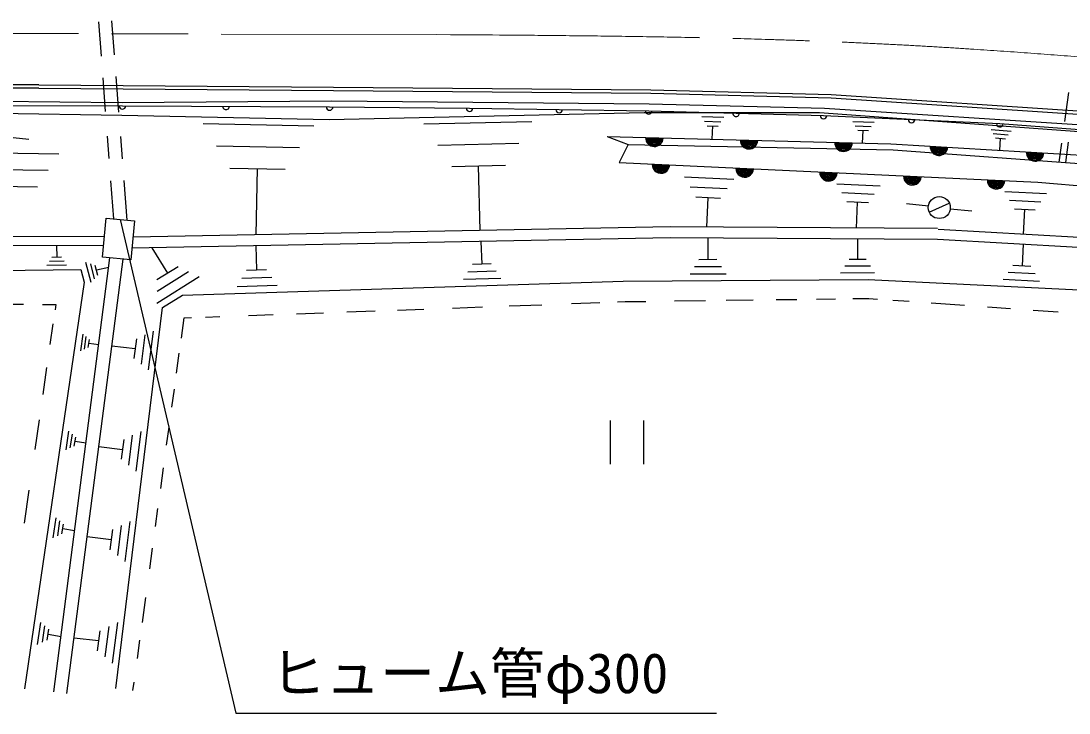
# Model space of a CAD drawing. Units: millimetres, scale not verified. Extents: x 40000 to 680000, y 20000 to 380000.
# Drawn here: x 377952 to 425734, y 264319 to 295871 of the extents above; entities that cross this region are included whole.
import ezdxf
from ezdxf.enums import TextEntityAlignment as Align

# ---------------------------------------------------------------- set-up
doc = ezdxf.new("R2010")
doc.units = ezdxf.units.MM
doc.header["$LTSCALE"] = 1000
doc.linetypes.add('CHAIN', pattern=[18.5, 12, -1.5, 3.5, -1.5])
for name, color, linetype, lineweight in [('M-BGD', 7, 'Continuous', 25), ('M-BMK', 2, 'CHAIN', 13), ('M-STR-STR3', 7, 'Continuous', 25)]:
    doc.layers.add(name, color=color, linetype=linetype, lineweight=lineweight)
doc.styles.add('ＭＳ ゴシック', font='')
doc.styles.get('ＭＳ ゴシック').set_extended_font_data('MS Gothic')

msp = doc.modelspace()

# ---------------------------------------------------------------- linework, layer by layer
at = {"layer": 'M-BGD'}
for p, q in [((381619, 294273), (381500, 295832)), ((382216, 294327), (382099, 295871)), ((378764, 292963), (357301, 292929)), ((378765, 292963), (392208, 292858)), ((381811, 291744), (381694, 293284)), ((382414, 291715), (382291, 293343)), ((378764, 292813), (357302, 292779)), ((378764, 292813), (392206, 292708)), ((392206, 292708), (406668, 292580)), ((392208, 292858), (406671, 292730)), ((406668, 292580), (414883, 292363)), ((406671, 292730), (414890, 292513)), ((414890, 292513), (430953, 291446)), ((425706, 292606), (425525, 291286)), ((362562, 292068), (382576, 292004)), ((366213, 292323), (382571, 292156)), ((382571, 292156), (392132, 292227)), ((382576, 292004), (392026, 291949)), ((392026, 291949), (398408, 291898)), ((392132, 292227), (406589, 292093)), ((406589, 292093), (414584, 291888)), ((414883, 292363), (430941, 291297)), ((364859, 291851), (382554, 291578)), ((382554, 291578), (392007, 291385)), ((392007, 291385), (406367, 291704)), ((398408, 291898), (406570, 291769)), ((406367, 291704), (414353, 291696)), ((406570, 291769), (414542, 291560)), ((408992, 291508), (409994, 291479)), ((414353, 291696), (430885, 290484)), ((414542, 291560), (422576, 291192)), ((414584, 291888), (430920, 290841)), ((386255, 291200), (391300, 291096)), ((396315, 291177), (401238, 291293)), ((409119, 291302), (409865, 291278)), ((409236, 291092), (409737, 291077)), ((409469, 290483), (409491, 291086)), ((415876, 291295), (416850, 291254)), ((415990, 291094), (416718, 291062)), ((422576, 291192), (430939, 290567)), ((377316, 290594), (378309, 290481)), ((381973, 289606), (381896, 290623)), ((382577, 289579), (382498, 290610)), ((404674, 290600), (417611, 290267)), ((404674, 290600), (405633, 290232)), ((416103, 290893), (416585, 290870)), ((416318, 290298), (416349, 290883)), ((422186, 290920), (423096, 290850)), ((422282, 290733), (422965, 290680)), ((422382, 290537), (422837, 290502)), ((422571, 289975), (422609, 290519)), ((386871, 290184), (390650, 290109)), ((396950, 290213), (400646, 290299)), ((405633, 290232), (405219, 289415)), ((405633, 290232), (417714, 290002)), ((417611, 290267), (430769, 289495)), ((425390, 290303), (425271, 289438)), ((425697, 290338), (425571, 289415)), ((375873, 289879), (379679, 289817)), ((417714, 290002), (430713, 289031)), ((376341, 289114), (379194, 289070)), ((387477, 289163), (389995, 289109)), ((388674, 286115), (388738, 289143)), ((397590, 289241), (400048, 289292)), ((398885, 286315), (398817, 289271)), ((405219, 289415), (424318, 288519)), ((408205, 288767), (410448, 288665)), ((376800, 288345), (378705, 288310)), ((382182, 286846), (382050, 288589)), ((382789, 286787), (382652, 288590)), ((408466, 288314), (410150, 288233)), ((415148, 288449), (417122, 288357)), ((424318, 288519), (431689, 287917)), ((408721, 287848), (409847, 287788)), ((409225, 286474), (409284, 287818)), ((415374, 288047), (416857, 287973)), ((422800, 288091), (424699, 287998)), ((423023, 287698), (424448, 287631)), ((415605, 287635), (416592, 287589)), ((416043, 286429), (416097, 287617)), ((419321, 287422), (418328, 287541)), ((419362, 287156), (420272, 287569)), ((420314, 287313), (421309, 287213)), ((423245, 287305), (424188, 287260)), ((423663, 286143), (423715, 287287)), ((381667, 285105), (381840, 286880)), ((381840, 286880), (383134, 286753)), ((383134, 286753), (382961, 284979)), ((407549, 286487), (383061, 286007)), ((419742, 286408), (407549, 286487)), ((426191, 285997), (419764, 286357)), ((381756, 286022), (360328, 286108)), ((407552, 285987), (383012, 285506)), ((398925, 285816), (398962, 284790)), ((419739, 285908), (407552, 285987)), ((409264, 285975), (409272, 284990)), ((416083, 285930), (416097, 285003)), ((426154, 285548), (419739, 285908)), ((381717, 285622), (360327, 285708)), ((379571, 285628), (379583, 285095)), ((383913, 285524), (384635, 284369)), ((388660, 285614), (388695, 284521)), ((423637, 285692), (423591, 284705)), ((379916, 284917), (379249, 284911)), ((379802, 285096), (379354, 285090)), ((379451, 265286), (382009, 285072)), ((380046, 265209), (382606, 285013)), ((381146, 283949), (380917, 284866)), ((381304, 284109), (381133, 284800)), ((382961, 284979), (381667, 285105)), ((399388, 284797), (398532, 284770)), ((409679, 284989), (408856, 284988)), ((416482, 285002), (415703, 285000)), ((371700, 284444), (380688, 284540)), ((380030, 284738), (379135, 284727)), ((380688, 284540), (380831, 283964)), ((381463, 284268), (381341, 284729)), ((381955, 284635), (381400, 284503)), ((385116, 284664), (384154, 284074)), ((385595, 284431), (384156, 283537)), ((389152, 284531), (388233, 284498)), ((399613, 284470), (398327, 284425)), ((410098, 284333), (408455, 284323)), ((409891, 284667), (408655, 284655)), ((416871, 284388), (415317, 284375)), ((416676, 284695), (415513, 284694)), ((424195, 284342), (422958, 284406)), ((423997, 284681), (423176, 284725)), ((380831, 283964), (378113, 265429)), ((386074, 284199), (384149, 282995)), ((385316, 283377), (405404, 284006)), ((389393, 284168), (388018, 284126)), ((399833, 284131), (398121, 284079)), ((405404, 284006), (416571, 284083)), ((416571, 284083), (429140, 283463)), ((424384, 283999), (422731, 284084)), ((384407, 282804), (385316, 283377)), ((389635, 283806), (387803, 283754)), ((377205, 282963), (378066, 282956)), ((378937, 282949), (379540, 282944)), ((379540, 282944), (379505, 282708)), ((400213, 282879), (401697, 282934)), ((403055, 282984), (404338, 283031)), ((405144, 283060), (405500, 283074)), ((405500, 283074), (406438, 283086)), ((407744, 283104), (409153, 283123)), ((410099, 283135), (411331, 283152)), ((412388, 283166), (413327, 283178)), ((414223, 283190), (415093, 283202)), ((415884, 283213), (416601, 283222)), ((416601, 283222), (417008, 283194)), ((417693, 283145), (418450, 283092)), ((419455, 283020), (420967, 282913)), ((382282, 265440), (384407, 282804)), ((386369, 282369), (387017, 282393)), ((388330, 282441), (389443, 282482)), ((390521, 282522), (391740, 282567)), ((392812, 282606), (394105, 282654)), ((395113, 282691), (396314, 282735)), ((397621, 282783), (399001, 282834)), ((422010, 282840), (423062, 282765)), ((424104, 282692), (425233, 282612)), ((379412, 282064), (379274, 281114)), ((385264, 281402), (385392, 282333)), ((385392, 282333), (385723, 282345)), ((380676, 280825), (380789, 281591)), ((380849, 280904), (380928, 281478)), ((383594, 281557), (383428, 280230)), ((383977, 281731), (383758, 279962)), ((381013, 280978), (381072, 281356)), ((381496, 281099), (381047, 281169)), ((382094, 281063), (383164, 280933)), ((383216, 281374), (383102, 280488)), ((385045, 279807), (385170, 280722)), ((379123, 280069), (378944, 278837)), ((384834, 278269), (384946, 279086)), ((378778, 277686), (378582, 276338)), ((404832, 275658), (404832, 277658)), ((406332, 277658), (406332, 275658)), ((380019, 276321), (380140, 277166)), ((383416, 277160), (383196, 275347)), ((384595, 276531), (384708, 277350)), ((380201, 276403), (380297, 277040)), ((380383, 276486), (380448, 276900)), ((380917, 276618), (380418, 276700)), ((382637, 276795), (382523, 275887)), ((383025, 276982), (382862, 275623)), ((381497, 276476), (382580, 276341)), ((384325, 274562), (384454, 275504)), ((378312, 274475), (378095, 272979)), ((384085, 272816), (384198, 273637)), ((379426, 272306), (379563, 273214)), ((379626, 272397), (379723, 273078)), ((379817, 272484), (379888, 272933)), ((382517, 272875), (382350, 271503)), ((382909, 273053), (382684, 271226)), ((380400, 272628), (379857, 272711)), ((380972, 272360), (382063, 272230)), ((382121, 272684), (382010, 271766)), ((383821, 270889), (383950, 271829)), ((383486, 268452), (383643, 269593)), ((378711, 267446), (378861, 268447)), ((378930, 267545), (379039, 268297)), ((379148, 267644), (379221, 268138)), ((381545, 268074), (381426, 267152)), ((381951, 268269), (381769, 266879)), ((382352, 268451), (382117, 266598)), ((379781, 267800), (379189, 267893)), ((380374, 267751), (381488, 267619)), ((383260, 266804), (383374, 267635)), ((383060, 265347), (383112, 265727))]:
    msp.add_line(p, q, dxfattribs=at)
msp.add_circle((419817, 287363), 500, dxfattribs=at)
for centre, radius, start, end in [((382576, 292004), 150, 179.8156, 359.6691), ((387301, 291977), 150, 179.6691, 359.6691), ((392026, 291949), 150, 179.6691, 359.542), ((398408, 291898), 150, 179.542, 359.0959), ((402489, 291834), 150, 179.0959, 359.0959), ((406570, 291769), 150, 179.0959, 358.4928), ((410556, 291665), 150, 178.4928, 358.4928), ((414542, 291560), 150, 178.4928, 357.3813), ((418559, 291376), 150, 177.3813, 357.3813), ((422576, 291192), 150, 177.3813, 355.7268), ((406830, 290545), 400, 178.5238, 358.5238), ((406830, 290545), 400, 178.5238, 358.5238), ((406830, 290545), 350, 178.5238, 358.5238), ((406830, 290545), 300, 178.5238, 358.5238), ((406830, 290545), 250, 178.5238, 358.5238), ((406830, 290545), 200, 178.5238, 358.5238), ((406830, 290545), 150, 178.5238, 358.5238), ((406830, 290545), 100, 178.5238, 358.5238), ((406830, 290545), 50, 178.5238, 358.5238), ((411142, 290434), 400, 178.5238, 358.5238), ((411142, 290434), 400, 178.5238, 358.5238), ((411142, 290434), 350, 178.5238, 358.5238), ((411142, 290434), 300, 178.5238, 358.5238), ((411142, 290434), 250, 178.5238, 358.5238), ((411142, 290434), 200, 178.5238, 358.5238), ((411142, 290434), 150, 178.5238, 358.5238), ((411142, 290434), 100, 178.5238, 358.5238), ((411142, 290434), 50, 178.5238, 358.5238), ((415455, 290322), 400, 178.5238, 358.5238), ((415455, 290322), 400, 178.5238, 358.5238), ((415455, 290322), 350, 178.5238, 358.5238), ((415455, 290322), 300, 178.5238, 358.5238), ((415455, 290322), 250, 178.5238, 358.5238), ((415455, 290322), 200, 178.5238, 358.5238), ((415455, 290322), 150, 178.5238, 358.5238), ((415455, 290322), 100, 178.5238, 358.5238), ((415455, 290322), 50, 178.5238, 358.5238), ((419804, 290138), 400, 176.6422, 356.6422), ((419804, 290138), 400, 176.6422, 356.6422), ((419804, 290138), 350, 176.6422, 356.6422), ((419804, 290138), 300, 176.6422, 356.6422), ((419804, 290138), 250, 176.6422, 356.6422), ((419804, 290138), 200, 176.6422, 356.6422), ((419804, 290138), 150, 176.6422, 356.6422), ((419804, 290138), 100, 176.6422, 356.6422), ((419804, 290138), 50, 176.6422, 356.6422), ((424190, 289881), 400, 176.6422, 356.6422), ((424190, 289881), 400, 176.6422, 356.6422), ((424190, 289881), 350, 176.6422, 356.6422), ((424190, 289881), 300, 176.6422, 356.6422), ((424190, 289881), 250, 176.6422, 356.6422), ((424190, 289881), 200, 176.6422, 356.6422), ((424190, 289881), 150, 176.6422, 356.6422), ((424190, 289881), 100, 176.6422, 356.6422), ((424190, 289881), 50, 176.6422, 356.6422), ((407129, 289325), 400, 177.3162, 357.3163), ((407129, 289325), 400, 177.3162, 357.3163), ((407129, 289325), 350, 177.3162, 357.3163), ((407129, 289325), 300, 177.3162, 357.3163), ((407129, 289325), 250, 177.3162, 357.3163), ((407129, 289325), 200, 177.3162, 357.3163), ((407129, 289325), 150, 177.3162, 357.3163), ((407129, 289325), 100, 177.3162, 357.3163), ((407129, 289325), 50, 177.3162, 357.3163), ((410949, 289146), 400, 177.3162, 357.3163), ((410949, 289146), 400, 177.3162, 357.3163), ((410949, 289146), 350, 177.3162, 357.3163), ((410949, 289146), 300, 177.3162, 357.3163), ((410949, 289146), 250, 177.3162, 357.3163), ((410949, 289146), 200, 177.3162, 357.3163), ((410949, 289146), 150, 177.3162, 357.3163), ((410949, 289146), 100, 177.3162, 357.3163), ((410949, 289146), 50, 177.3162, 357.3163), ((414769, 288967), 400, 177.3162, 357.3163), ((414769, 288967), 400, 177.3162, 357.3163), ((414769, 288967), 350, 177.3162, 357.3163), ((414769, 288967), 300, 177.3162, 357.3163), ((414769, 288967), 250, 177.3162, 357.3163), ((414769, 288967), 200, 177.3162, 357.3163), ((414769, 288967), 150, 177.3162, 357.3163), ((414769, 288967), 100, 177.3162, 357.3163), ((414769, 288967), 50, 177.3162, 357.3163), ((418589, 288788), 400, 177.3162, 357.3163), ((418589, 288788), 400, 177.3162, 357.3163), ((418589, 288788), 350, 177.3162, 357.3163), ((418589, 288788), 300, 177.3162, 357.3163), ((418589, 288788), 250, 177.3162, 357.3163), ((418589, 288788), 200, 177.3162, 357.3163), ((418589, 288788), 150, 177.3162, 357.3163), ((418589, 288788), 100, 177.3162, 357.3163), ((418589, 288788), 50, 177.3162, 357.3163), ((422409, 288609), 400, 177.3162, 357.3163), ((422409, 288609), 400, 177.3162, 357.3163), ((422409, 288609), 350, 177.3162, 357.3163), ((422409, 288609), 300, 177.3162, 357.3163), ((422409, 288609), 250, 177.3162, 357.3163), ((422409, 288609), 200, 177.3162, 357.3163), ((422409, 288609), 150, 177.3162, 357.3163), ((422409, 288609), 100, 177.3162, 357.3163), ((422409, 288609), 50, 177.3162, 357.3163)]:
    msp.add_arc(centre, radius, start, end, dxfattribs=at)
at = {"layer": 'M-BMK'}
msp.add_line((368573, 295327), (396902, 295249), dxfattribs=at)
msp.add_open_spline([(396902, 295249), (403702, 295203), (410502, 295157), (417289, 294820), (423786, 294497), (430271, 293908), (436750, 293289), (441971, 292790), (447189, 292272), (452406, 291753)], degree=3, knots=[0, 0, 0, 0, 1, 1, 1, 2, 2, 2, 3, 3, 3, 3], dxfattribs=at)
at = {"layer": 'M-STR-STR3'}
for p, q in [((382473, 286818), (387746, 264319)), ((387746, 264319), (409663, 264319))]:
    msp.add_line(p, q, dxfattribs=at)

# ---------------------------------------------------------------- texts
at = {"layer": 'M-STR-STR3', "style": 'ＭＳ ゴシック'}
msp.add_text('ヒューム管φ300', height=1833, dxfattribs=at).set_placement((389329, 264675), align=Align.BOTTOM_LEFT)

doc.saveas('drawing.dxf')
